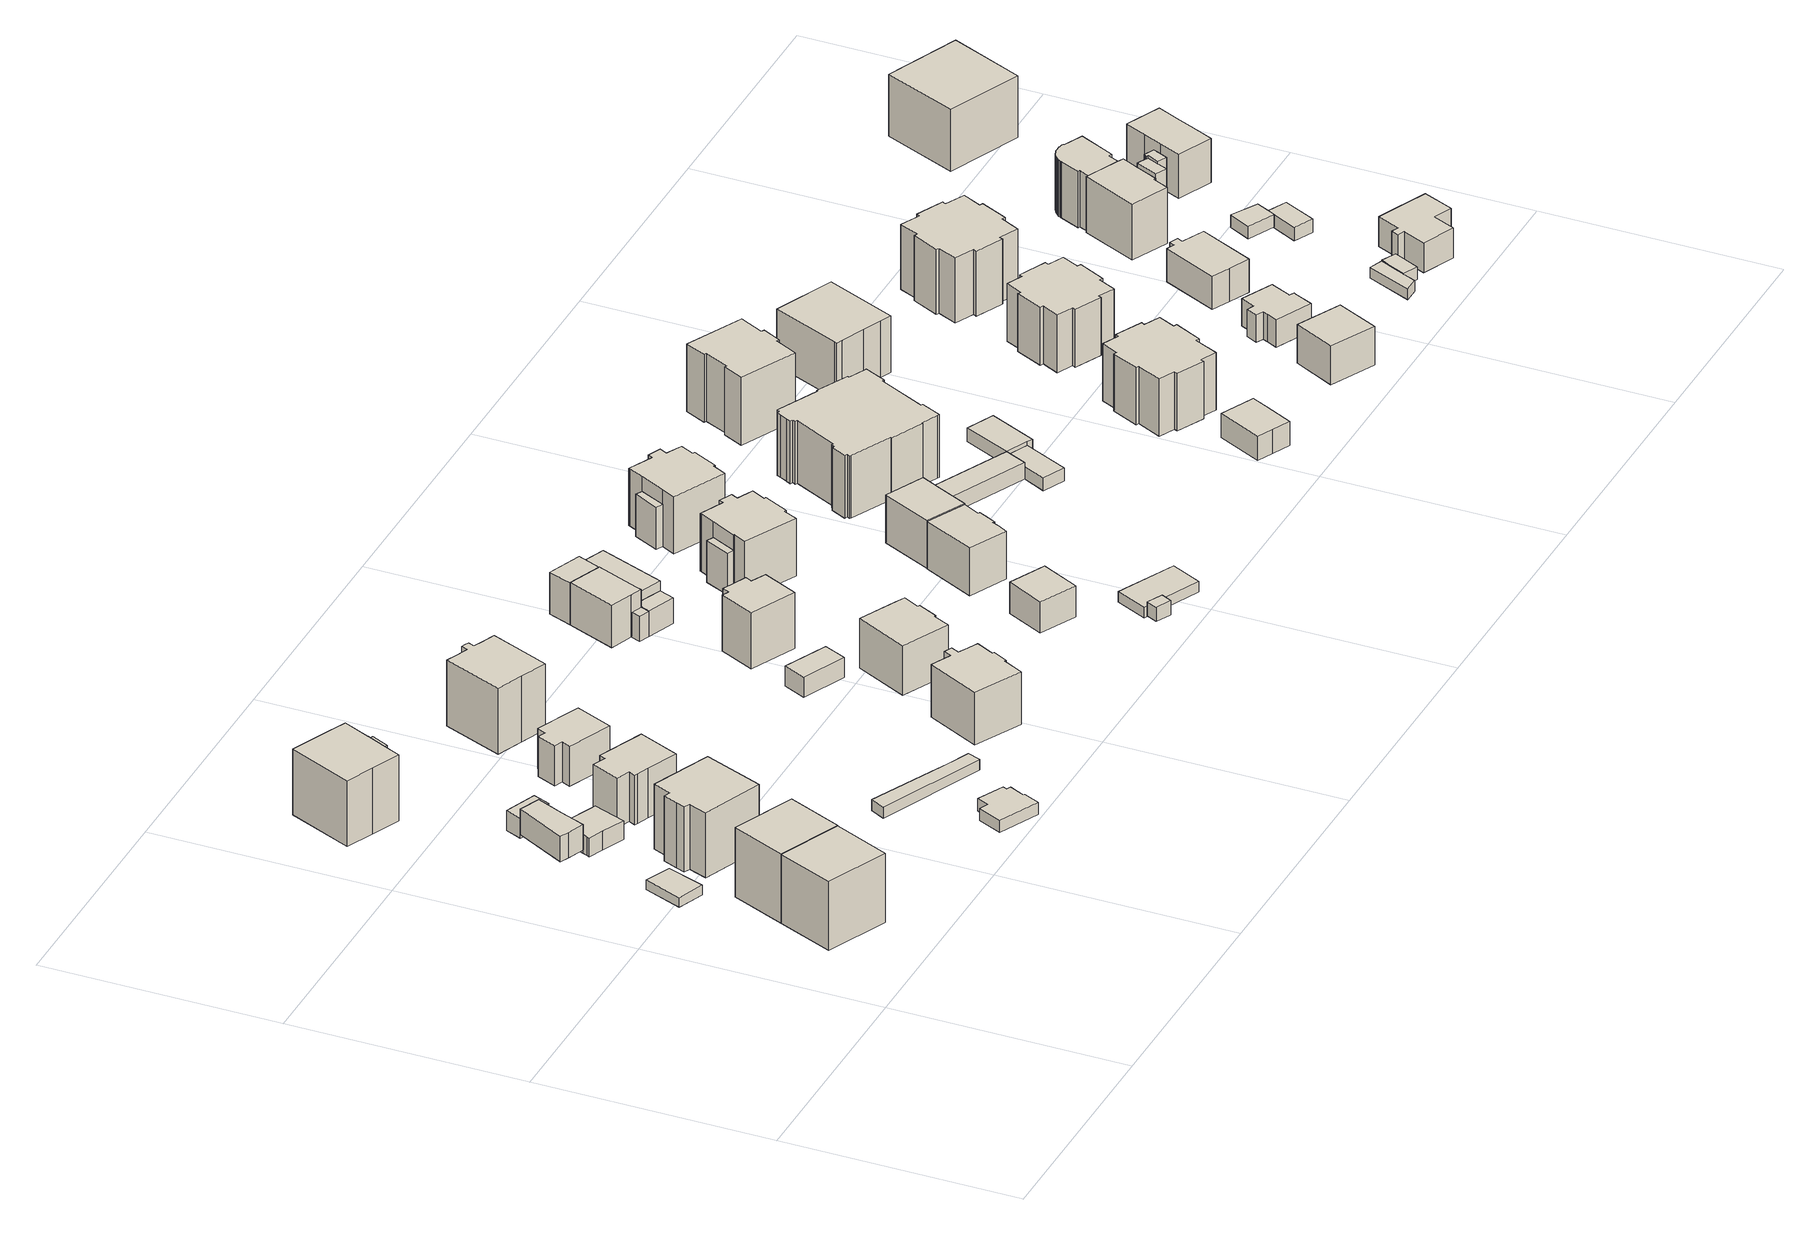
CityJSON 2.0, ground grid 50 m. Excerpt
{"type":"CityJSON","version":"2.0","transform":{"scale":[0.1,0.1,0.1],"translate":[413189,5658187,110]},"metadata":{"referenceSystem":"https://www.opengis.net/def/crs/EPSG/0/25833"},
"CityObjects":{
"building1":{"type":"Building","attributes":{"Dachtyp_tdc":"tdcGableRoof","Gemeindeschluessel":14612000,"Dachneigung":29.33,"QualitaetDacherkennung":58,"Geometrietyp2DReferenz":"3000","measuredHeight":17.27,"function":"31001_9998","roofType":"3100"},"geometry":[{"type":"Solid","lod":"1","boundaries":[[[[0,1,2,3]],[[4,5,6,7]],[[3,5,4,0]],[[2,6,5,3]],[[1,7,6,2]],[[0,4,7,1]]]]}]},
"building2":{"type":"Building","attributes":{"Dachtyp_tdc":"tdcPolyFlatRoof","Gemeindeschluessel":14612000,"Dachneigung":0,"QualitaetDacherkennung":84,"Geometrietyp2DReferenz":"3000","measuredHeight":2.04,"function":"31001_9998","roofType":"1000"},"geometry":[{"type":"Solid","lod":"1","boundaries":[[[[8,9,10,11]],[[12,13,14,15]],[[11,13,12,8]],[[10,14,13,11]],[[9,15,14,10]],[[8,12,15,9]]]]}]},
"building3":{"type":"Building","attributes":{"Dachtyp_tdc":"tdcHipAndGableRoof","Gemeindeschluessel":14612000,"Dachneigung":29.52,"QualitaetDacherkennung":75,"Geometrietyp2DReferenz":"3000","measuredHeight":17.33,"function":"31001_9998","roofType":"5000"},"geometry":[{"type":"Solid","lod":"1","boundaries":[[[[16,17,18,19]],[[5,20,21,6]],[[19,20,5,16]],[[18,21,20,19]],[[17,6,21,18]],[[16,5,6,17]]]]}]},
"building4":{"type":"Building","attributes":{"Gemeindeschluessel":14612000,"Geometrietyp2DReferenz":"3000","function":"31001_9998","roofType":"9999"},"children":["building4-1","building4-2"]},
"building4-1":{"type":"BuildingPart","attributes":{"Dachtyp_tdc":"tdcPolyFlatRoof","Dachneigung":24.16,"QualitaetDacherkennung":53,"Geometrietyp2DReferenz":"3000","measuredHeight":14.18,"roofType":"2100"},"parents":["building4"],"geometry":[{"type":"Solid","lod":"1","boundaries":[[[[22,23,24,25]],[[26,27,28,29]],[[25,27,26,22]],[[24,28,27,25]],[[23,29,28,24]],[[22,26,29,23]]]]}]},
"building4-2":{"type":"BuildingPart","attributes":{"Dachtyp_tdc":"tdcGableRoof","Dachneigung":26.31,"QualitaetDacherkennung":79,"Geometrietyp2DReferenz":"3000","measuredHeight":16.2,"roofType":"3100"},"parents":["building4"],"geometry":[{"type":"Solid","lod":"1","boundaries":[[[[30,31,32,33,34,35,36,37,38]],[[26,29,39,40,41,42,43,44,45]],[[38,29,26,30]],[[37,39,29,38]],[[36,40,39,37]],[[35,41,40,36]],[[34,42,41,35]],[[33,43,42,34]],[[32,44,43,33]],[[31,45,44,32]],[[30,26,45,31]]]]}]},
"building5":{"type":"Building","attributes":{"Dachtyp_tdc":"tdcPolyFlatRoof","Gemeindeschluessel":14612000,"Dachneigung":6.57,"QualitaetDacherkennung":73,"Geometrietyp2DReferenz":"3000","measuredHeight":5.86,"function":"31001_9998","roofType":"2100"},"geometry":[{"type":"Solid","lod":"1","boundaries":[[[[46,47,48,49,50,51,52]],[[53,54,55,56,57,58,59]],[[52,54,53,46]],[[51,55,54,52]],[[50,56,55,51]],[[49,57,56,50]],[[48,58,57,49]],[[47,59,58,48]],[[46,53,59,47]]]]}]},
"building6":{"type":"Building","attributes":{"Dachtyp_tdc":"tdcPolyFlatRoof","Gemeindeschluessel":14612000,"Dachneigung":0,"QualitaetDacherkennung":80,"Geometrietyp2DReferenz":"3000","measuredHeight":4.17,"function":"31001_9998","roofType":"1000"},"geometry":[{"type":"Solid","lod":"1","boundaries":[[[[60,61,62,63,64,65,66,67]],[[68,69,70,71,72,73,74,75]],[[67,69,68,60]],[[66,70,69,67]],[[65,71,70,66]],[[64,72,71,65]],[[63,73,72,64]],[[62,74,73,63]],[[61,75,74,62]],[[60,68,75,61]]]]}]},
"building7":{"type":"Building","attributes":{"Dachtyp_tdc":"tdcFreeFormRoof","Gemeindeschluessel":14612000,"Dachneigung":31.36,"QualitaetDacherkennung":70,"Geometrietyp2DReferenz":"3000","measuredHeight":16.93,"function":"31001_9998","roofType":"5000"},"geometry":[{"type":"Solid","lod":"1","boundaries":[[[[76,77,78,79,80,81,82,83,84]],[[85,86,87,88,89,90,91,92,93]],[[84,86,85,76]],[[83,87,86,84]],[[82,88,87,83]],[[81,89,88,82]],[[80,90,89,81]],[[79,91,90,80]],[[78,92,91,79]],[[77,93,92,78]],[[76,85,93,77]]]]}]},
"building8":{"type":"Building","attributes":{"Dachtyp_tdc":"tdcPolyFlatRoof","Gemeindeschluessel":14612000,"Dachneigung":4.19,"QualitaetDacherkennung":71,"Geometrietyp2DReferenz":"3000","measuredHeight":4.64,"function":"31001_9998","roofType":"2100"},"geometry":[{"type":"Solid","lod":"1","boundaries":[[[[94,95,96,97,98]],[[99,100,101,102,103]],[[98,100,99,94]],[[97,101,100,98]],[[96,102,101,97]],[[95,103,102,96]],[[94,99,103,95]]]]}]},
"building9":{"type":"Building","attributes":{"Dachtyp_tdc":"tdcFreeFormRoof","Gemeindeschluessel":14612000,"Dachneigung":29.66,"QualitaetDacherkennung":58,"Geometrietyp2DReferenz":"3000","measuredHeight":12.27,"function":"31001_9998","roofType":"5000"},"geometry":[{"type":"Solid","lod":"1","boundaries":[[[[104,105,106,107,108,109,110,111,112,113]],[[114,115,116,117,118,119,120,121,122,123]],[[113,115,114,104]],[[112,116,115,113]],[[111,117,116,112]],[[110,118,117,111]],[[109,119,118,110]],[[108,120,119,109]],[[107,121,120,108]],[[106,122,121,107]],[[105,123,122,106]],[[104,114,123,105]]]]}]},
"building10":{"type":"Building","attributes":{"Dachtyp_tdc":"tdcPolyFlatRoof","Gemeindeschluessel":14612000,"Dachneigung":0,"QualitaetDacherkennung":85,"Geometrietyp2DReferenz":"3000","measuredHeight":2.75,"function":"31001_9998","roofType":"1000"},"geometry":[{"type":"Solid","lod":"1","boundaries":[[[[124,125,126,127,128,129,130,131,132,133]],[[134,135,136,137,138,139,140,141,142,143]],[[133,135,134,124]],[[132,136,135,133]],[[131,137,136,132]],[[130,138,137,131]],[[129,139,138,130]],[[128,140,139,129]],[[127,141,140,128]],[[126,142,141,127]],[[125,143,142,126]],[[124,134,143,125]]]]}]},
"building11":{"type":"Building","attributes":{"Dachtyp_tdc":"tdcFreeFormRoof","Gemeindeschluessel":14612000,"Dachneigung":35.77,"QualitaetDacherkennung":45,"Geometrietyp2DReferenz":"3000","measuredHeight":10.32,"function":"31001_9998","roofType":"5000"},"geometry":[{"type":"Solid","lod":"1","boundaries":[[[[144,145,146,147,148,149,150,151]],[[152,153,154,155,156,157,158,159]],[[151,153,152,144]],[[150,154,153,151]],[[149,155,154,150]],[[148,156,155,149]],[[147,157,156,148]],[[146,158,157,147]],[[145,159,158,146]],[[144,152,159,145]]]]}]},
"building12":{"type":"Building","attributes":{"Dachtyp_tdc":"tdcPolyFlatRoof","Gemeindeschluessel":14612000,"Dachneigung":7.67,"QualitaetDacherkennung":59,"Geometrietyp2DReferenz":"3000","measuredHeight":2.63,"function":"31001_9998","roofType":"2100"},"geometry":[{"type":"Solid","lod":"1","boundaries":[[[[160,161,162,163,164,165]],[[166,167,168,169,170,171]],[[165,167,166,160]],[[164,168,167,165]],[[163,169,168,164]],[[162,170,169,163]],[[161,171,170,162]],[[160,166,171,161]]]]}]},
"building13":{"type":"Building","attributes":{"Dachtyp_tdc":"tdcGableRoof","Gemeindeschluessel":14612000,"Dachneigung":31.59,"QualitaetDacherkennung":56,"Geometrietyp2DReferenz":"3000","measuredHeight":16.37,"function":"31001_9998","roofType":"3100"},"geometry":[{"type":"Solid","lod":"1","boundaries":[[[[172,173,174,175,176,177,178,179,180,181,182,183]],[[184,185,186,187,188,189,190,191,192,193,194,195]],[[183,185,184,172]],[[182,186,185,183]],[[181,187,186,182]],[[180,188,187,181]],[[179,189,188,180]],[[178,190,189,179]],[[177,191,190,178]],[[176,192,191,177]],[[175,193,192,176]],[[174,194,193,175]],[[173,195,194,174]],[[172,184,195,173]]]]}]},
"building14":{"type":"Building","attributes":{"Dachtyp_tdc":"tdcHipAndGableRoof","Gemeindeschluessel":14612000,"Dachneigung":21.87,"QualitaetDacherkennung":50,"Geometrietyp2DReferenz":"3000","measuredHeight":13.12,"function":"31001_9998","roofType":"5000"},"geometry":[{"type":"Solid","lod":"1","boundaries":[[[[196,197,198,199,200,201,202,203,204,205,206,207,208,209]],[[210,211,212,213,214,215,216,217,218,219,220,221,222,223]],[[209,211,210,196]],[[208,212,211,209]],[[207,213,212,208]],[[206,214,213,207]],[[205,215,214,206]],[[204,216,215,205]],[[203,217,216,204]],[[202,218,217,203]],[[201,219,218,202]],[[200,220,219,201]],[[199,221,220,200]],[[198,222,221,199]],[[197,223,222,198]],[[196,210,223,197]]]]}]},
"building15":{"type":"Building","attributes":{"Dachtyp_tdc":"tdcFreeFormRoof","Gemeindeschluessel":14612000,"Dachneigung":64.54,"QualitaetDacherkennung":12,"Geometrietyp2DReferenz":"3000","measuredHeight":7.18,"function":"31001_9998","roofType":"5000"},"geometry":[{"type":"Solid","lod":"1","boundaries":[[[[224,225,226,227]],[[228,229,230,231]],[[227,229,228,224]],[[226,230,229,227]],[[225,231,230,226]],[[224,228,231,225]]]]}]},
"building16":{"type":"Building","attributes":{"Dachtyp_tdc":"tdcFreeFormRoof","Gemeindeschluessel":14612000,"Dachneigung":29.35,"QualitaetDacherkennung":58,"Geometrietyp2DReferenz":"3000","measuredHeight":12.33,"function":"31001_9998","roofType":"5000"},"geometry":[{"type":"Solid","lod":"1","boundaries":[[[[232,233,234,235,236,237,238,239,240]],[[241,242,243,244,245,246,247,248,249]],[[240,242,241,232]],[[239,243,242,240]],[[238,244,243,239]],[[237,245,244,238]],[[236,246,245,237]],[[235,247,246,236]],[[234,248,247,235]],[[233,249,248,234]],[[232,241,249,233]]]]}]},
"building17":{"type":"Building","attributes":{"Dachtyp_tdc":"tdcFreeFormRoof","Gemeindeschluessel":14612000,"Dachneigung":29.5,"QualitaetDacherkennung":80,"Geometrietyp2DReferenz":"3000","measuredHeight":13.89,"function":"31001_9998","roofType":"5000"},"geometry":[{"type":"Solid","lod":"1","boundaries":[[[[250,251,252,253,254,255,256,257,258]],[[259,260,261,262,263,264,265,266,267]],[[258,260,259,250]],[[257,261,260,258]],[[256,262,261,257]],[[255,263,262,256]],[[254,264,263,255]],[[253,265,264,254]],[[252,266,265,253]],[[251,267,266,252]],[[250,259,267,251]]]]}]},
"building18":{"type":"Building","attributes":{"Gemeindeschluessel":14612000,"Geometrietyp2DReferenz":"3000","function":"31001_9998","roofType":"9999"},"children":["building18-1","building18-2","building18-3"]},
"building18-1":{"type":"BuildingPart","attributes":{"Dachtyp_tdc":"tdcPolyFlatRoof","Dachneigung":2.76,"QualitaetDacherkennung":48,"Geometrietyp2DReferenz":"3000","measuredHeight":5.67,"roofType":"2100"},"parents":["building18"],"geometry":[{"type":"Solid","lod":"1","boundaries":[[[[268,269,270,271]],[[272,273,274,275]],[[271,273,272,268]],[[270,274,273,271]],[[269,275,274,270]],[[268,272,275,269]]]]}]},
"building18-2":{"type":"BuildingPart","attributes":{"Dachtyp_tdc":"tdcPolyFlatRoof","Dachneigung":0,"QualitaetDacherkennung":65,"Geometrietyp2DReferenz":"3000","measuredHeight":9.29,"roofType":"1000"},"parents":["building18"],"geometry":[{"type":"Solid","lod":"1","boundaries":[[[[276,277,278,279,280,281]],[[282,283,284,275,285,286]],[[281,283,282,276]],[[280,284,283,281]],[[279,275,284,280]],[[278,285,275,279]],[[277,286,285,278]],[[276,282,286,277]]]]}]},
"building18-3":{"type":"BuildingPart","attributes":{"Dachtyp_tdc":"tdcPolyFlatRoof","Dachneigung":0,"QualitaetDacherkennung":42,"Geometrietyp2DReferenz":"3000","measuredHeight":5.49,"roofType":"1000"},"parents":["building18"],"geometry":[{"type":"Solid","lod":"1","boundaries":[[[[287,288,289,290]],[[286,285,274,291]],[[290,285,286,287]],[[289,274,285,290]],[[288,291,274,289]],[[287,286,291,288]]]]}]},
"building19":{"type":"Building","attributes":{"Gemeindeschluessel":14612000,"Geometrietyp2DReferenz":"3000","function":"31001_9998","roofType":"9999"},"children":["building19-1","building19-2"]},
"building19-1":{"type":"BuildingPart","attributes":{"Dachtyp_tdc":"tdcPolyFlatRoof","Dachneigung":0,"QualitaetDacherkennung":49,"Geometrietyp2DReferenz":"3000","measuredHeight":9.2,"roofType":"1000"},"parents":["building19"],"geometry":[{"type":"Solid","lod":"1","boundaries":[[[[292,293,294,295]],[[284,283,296,297]],[[294,283,284,295]],[[293,296,283,294]],[[292,297,296,293]],[[295,284,297,292]]]]}]},
"building19-2":{"type":"BuildingPart","attributes":{"Dachtyp_tdc":"tdcGableRoof","Dachneigung":41.28,"QualitaetDacherkennung":19,"Geometrietyp2DReferenz":"3000","measuredHeight":9.93,"roofType":"3100"},"parents":["building19"],"geometry":[{"type":"Solid","lod":"1","boundaries":[[[[298,299,300,301,302,303,304]],[[305,275,284,297,306,307,272]],[[304,275,305,298]],[[303,284,275,304]],[[302,297,284,303]],[[301,306,297,302]],[[300,307,306,301]],[[299,272,307,300]],[[298,305,272,299]]]]}]},
"building20":{"type":"Building","attributes":{"Dachtyp_tdc":"tdcGableRoof","Gemeindeschluessel":14612000,"Dachneigung":48.43,"QualitaetDacherkennung":82,"Geometrietyp2DReferenz":"3000","measuredHeight":9.48,"function":"31001_9998","roofType":"3100"},"geometry":[{"type":"Solid","lod":"1","boundaries":[[[[308,309,310,311]],[[312,313,314,315]],[[311,313,312,308]],[[310,314,313,311]],[[309,315,314,310]],[[308,312,315,309]]]]}]},
"building21":{"type":"Building","attributes":{"Dachtyp_tdc":"tdcPolyFlatRoof","Gemeindeschluessel":14612000,"Dachneigung":4.8,"QualitaetDacherkennung":81,"Geometrietyp2DReferenz":"3000","measuredHeight":3.19,"function":"31001_9998","roofType":"2100"},"geometry":[{"type":"Solid","lod":"1","boundaries":[[[[316,317,318,319]],[[320,321,322,323]],[[319,321,320,316]],[[318,322,321,319]],[[317,323,322,318]],[[316,320,323,317]]]]}]},
"building22":{"type":"Building","attributes":{"Gemeindeschluessel":14612000,"Geometrietyp2DReferenz":"3000","function":"31001_9998","roofType":"9999"},"children":["building22-1","building22-2"]},
"building22-1":{"type":"BuildingPart","attributes":{"Dachtyp_tdc":"tdcFreeFormRoof","Dachneigung":54.93,"QualitaetDacherkennung":19,"Geometrietyp2DReferenz":"3000","measuredHeight":9.75,"roofType":"5000"},"parents":["building22"],"geometry":[{"type":"Solid","lod":"1","boundaries":[[[[324,325,326,327]],[[328,329,330,331]],[[327,329,328,324]],[[326,330,329,327]],[[325,331,330,326]],[[324,328,331,325]]]]}]},
"building22-2":{"type":"BuildingPart","attributes":{"Dachtyp_tdc":"tdcTentRoof","Dachneigung":33.92,"QualitaetDacherkennung":74,"Geometrietyp2DReferenz":"3000","measuredHeight":15.29,"roofType":"3500"},"parents":["building22"],"geometry":[{"type":"Solid","lod":"1","boundaries":[[[[332,333,334,335,336,337,338,339,340,341,342,343,344,345,346,347]],[[348,349,350,351,352,328,331,353,354,355,356,357,358,359,360,361]],[[347,349,348,332]],[[346,350,349,347]],[[345,351,350,346]],[[344,352,351,345]],[[343,328,352,344]],[[342,331,328,343]],[[341,353,331,342]],[[340,354,353,341]],[[339,355,354,340]],[[338,356,355,339]],[[337,357,356,338]],[[336,358,357,337]],[[335,359,358,336]],[[334,360,359,335]],[[333,361,360,334]],[[332,348,361,333]]]]}]},
"building23":{"type":"Building","attributes":{"Dachtyp_tdc":"tdcPolyFlatRoof","Gemeindeschluessel":14612000,"Dachneigung":3.75,"QualitaetDacherkennung":89,"Geometrietyp2DReferenz":"3000","measuredHeight":2.54,"function":"31001_9998","roofType":"2100"},"geometry":[{"type":"Solid","lod":"1","boundaries":[[[[362,363,364,365]],[[366,367,368,369]],[[365,367,366,362]],[[364,368,367,365]],[[363,369,368,364]],[[362,366,369,363]]]]}]},
"building24":{"type":"Building","attributes":{"Dachtyp_tdc":"tdcFreeFormRoof","Gemeindeschluessel":14612000,"Dachneigung":31.38,"QualitaetDacherkennung":63,"Geometrietyp2DReferenz":"3000","measuredHeight":12.11,"function":"31001_9998","roofType":"5000"},"geometry":[{"type":"Solid","lod":"1","boundaries":[[[[370,371,372,373,374,375,376,377,378,379,380]],[[381,382,383,384,385,386,387,388,389,390,391]],[[380,382,381,370]],[[379,383,382,380]],[[378,384,383,379]],[[377,385,384,378]],[[376,386,385,377]],[[375,387,386,376]],[[374,388,387,375]],[[373,389,388,374]],[[372,390,389,373]],[[371,391,390,372]],[[370,381,391,371]]]]}]},
"building25":{"type":"Building","attributes":{"Gemeindeschluessel":14612000,"Geometrietyp2DReferenz":"3000","function":"31001_9998","roofType":"9999"},"children":["building25-1","building25-2"]},
"building25-1":{"type":"BuildingPart","attributes":{"Dachtyp_tdc":"tdcFreeFormRoof","Dachneigung":61.61,"QualitaetDacherkennung":19,"Geometrietyp2DReferenz":"3000","measuredHeight":9.97,"roofType":"5000"},"parents":["building25"],"geometry":[{"type":"Solid","lod":"1","boundaries":[[[[392,393,394,395]],[[396,397,398,399]],[[395,397,396,392]],[[394,398,397,395]],[[393,399,398,394]],[[392,396,399,393]]]]}]},
"building25-2":{"type":"BuildingPart","attributes":{"Dachtyp_tdc":"tdcTentRoof","Dachneigung":34.15,"QualitaetDacherkennung":69,"Geometrietyp2DReferenz":"3000","measuredHeight":15.26,"roofType":"3500"},"parents":["building25"],"geometry":[{"type":"Solid","lod":"1","boundaries":[[[[400,401,402,403,404,405,406,407,408,409,410,411,412,413,414]],[[415,416,417,418,399,398,419,420,421,422,423,424,425,426,427]],[[414,416,415,400]],[[413,417,416,414]],[[412,418,417,413]],[[411,399,418,412]],[[410,398,399,411]],[[409,419,398,410]],[[408,420,419,409]],[[407,421,420,408]],[[406,422,421,407]],[[405,423,422,406]],[[404,424,423,405]],[[403,425,424,404]],[[402,426,425,403]],[[401,427,426,402]],[[400,415,427,401]]]]}]},
"building26":{"type":"Building","attributes":{"Gemeindeschluessel":14612000,"Geometrietyp2DReferenz":"3000","function":"31001_9998","roofType":"9999"},"children":["building26-1","building26-2"]},
"building26-1":{"type":"BuildingPart","attributes":{"Dachtyp_tdc":"tdcGableRoof","Dachneigung":32.64,"QualitaetDacherkennung":85,"Geometrietyp2DReferenz":"3000","measuredHeight":12.07,"roofType":"3100"},"parents":["building26"],"geometry":[{"type":"Solid","lod":"1","boundaries":[[[[428,429,430,431,432,433]],[[434,435,436,437,438,439]],[[433,435,434,428]],[[432,436,435,433]],[[431,437,436,432]],[[430,438,437,431]],[[429,439,438,430]],[[428,434,439,429]]]]}]},
"building26-2":{"type":"BuildingPart","attributes":{"Dachtyp_tdc":"tdcPolyFlatRoof","Dachneigung":5.61,"QualitaetDacherkennung":67,"Geometrietyp2DReferenz":"3000","measuredHeight":4.23,"roofType":"2100"},"parents":["building26"],"geometry":[{"type":"Solid","lod":"1","boundaries":[[[[440,441,442,443,444,445,446,447]],[[437,448,449,450,451,452,453,438]],[[447,448,437,440]],[[446,449,448,447]],[[445,450,449,446]],[[444,451,450,445]],[[443,452,451,444]],[[442,453,452,443]],[[441,438,453,442]],[[440,437,438,441]]]]}]},
"building27":{"type":"Building","attributes":{"Dachtyp_tdc":"tdcPolyFlatRoof","Gemeindeschluessel":14612000,"Dachneigung":4.36,"QualitaetDacherkennung":80,"Geometrietyp2DReferenz":"3000","measuredHeight":3.71,"function":"31001_9998","roofType":"2100"},"geometry":[{"type":"Solid","lod":"1","boundaries":[[[[454,455,456,457]],[[458,459,460,461]],[[457,459,458,454]],[[456,460,459,457]],[[455,461,460,456]],[[454,458,461,455]]]]}]},
"building28":{"type":"Building","attributes":{"Dachtyp_tdc":"tdcCutTentRoof","Gemeindeschluessel":14612000,"Dachneigung":1.1,"QualitaetDacherkennung":29,"Geometrietyp2DReferenz":"3000","measuredHeight":15.02,"function":"31001_9998","roofType":"9999"},"geometry":[{"type":"Solid","lod":"1","boundaries":[[[[462,463,464,465,466,467,468,469,470,471,472,473,474,475,476,477,478,479,480,481,482,483,484,485,486,487,488,489,490,491,492,493,494,495]],[[496,497,498,499,500,501,502,503,504,505,506,507,508,509,510,511,512,513,514,515,516,517,518,519,520,521,522,523,524,525,526,527,528,529]],[[495,497,496,462]],[[494,498,497,495]],[[493,499,498,494]],[[492,500,499,493]],[[491,501,500,492]],[[490,502,501,491]],[[489,503,502,490]],[[488,504,503,489]],[[487,505,504,488]],[[486,506,505,487]],[[485,507,506,486]],[[484,508,507,485]],[[483,509,508,484]],[[482,510,509,483]],[[481,511,510,482]],[[480,512,511,481]],[[479,513,512,480]],[[478,514,513,479]],[[477,515,514,478]],[[476,516,515,477]],[[475,517,516,476]],[[474,518,517,475]],[[473,519,518,474]],[[472,520,519,473]],[[471,521,520,472]],[[470,522,521,471]],[[469,523,522,470]],[[468,524,523,469]],[[467,525,524,468]],[[466,526,525,467]],[[465,527,526,466]],[[464,528,527,465]],[[463,529,528,464]],[[462,496,529,463]]]]}]},
"building29":{"type":"Building","attributes":{"Dachtyp_tdc":"tdcPolyFlatRoof","Gemeindeschluessel":14612000,"Dachneigung":6.43,"QualitaetDacherkennung":82,"Geometrietyp2DReferenz":"3000","measuredHeight":3.16,"function":"31001_9998","roofType":"2100"},"geometry":[{"type":"Solid","lod":"1","boundaries":[[[[530,531,532,533,534]],[[535,461,460,536,537]],[[534,461,535,530]],[[533,460,461,534]],[[532,536,460,533]],[[531,537,536,532]],[[530,535,537,531]]]]}]},
"building30":{"type":"Building","attributes":{"Dachtyp_tdc":"tdcGableRoof","Gemeindeschluessel":14612000,"Dachneigung":49.46,"QualitaetDacherkennung":62,"Geometrietyp2DReferenz":"3000","measuredHeight":7.52,"function":"31001_9998","roofType":"3100"},"geometry":[{"type":"Solid","lod":"1","boundaries":[[[[538,539,540,541,542,543,544]],[[545,546,547,548,549,550,551]],[[544,546,545,538]],[[543,547,546,544]],[[542,548,547,543]],[[541,549,548,542]],[[540,550,549,541]],[[539,551,550,540]],[[538,545,551,539]]]]}]},
"building31":{"type":"Building","attributes":{"Dachtyp_tdc":"tdcPolyFlatRoof","Gemeindeschluessel":14612000,"Dachneigung":0,"QualitaetDacherkennung":0,"Geometrietyp2DReferenz":"3000","BezugspunktDach":"2000","measuredHeight":3,"function":"31001_9998"},"geometry":[{"type":"Solid","lod":"1","boundaries":[[[[456,552,553,554,555]],[[556,557,558,559,560]],[[555,557,556,456]],[[554,558,557,555]],[[553,559,558,554]],[[552,560,559,553]],[[456,556,560,552]]]]}]},
"building32":{"type":"Building","attributes":{"Dachtyp_tdc":"tdcFreeFormRoof","Gemeindeschluessel":14612000,"Dachneigung":27.45,"QualitaetDacherkennung":72,"Geometrietyp2DReferenz":"3000","measuredHeight":16.75,"function":"31001_9998","roofType":"5000"},"geometry":[{"type":"Solid","lod":"1","boundaries":[[[[561,562,563,564,565,566,567,568,569,570,571,572]],[[573,574,575,576,577,578,579,580,581,582,583,584]],[[572,574,573,561]],[[571,575,574,572]],[[570,576,575,571]],[[569,577,576,570]],[[568,578,577,569]],[[567,579,578,568]],[[566,580,579,567]],[[565,581,580,566]],[[564,582,581,565]],[[563,583,582,564]],[[562,584,583,563]],[[561,573,584,562]]]]}]},
"building33":{"type":"Building","attributes":{"Dachtyp_tdc":"tdcHipRoof","Gemeindeschluessel":14612000,"Dachneigung":16.75,"QualitaetDacherkennung":73,"Geometrietyp2DReferenz":"3000","measuredHeight":13.8,"function":"31001_9998","roofType":"3200"},"geometry":[{"type":"Solid","lod":"1","boundaries":[[[[585,586,587,588,589,590,591,592,593,594,595,596,597,598,599,600,601,602,603,604]],[[605,606,607,608,609,610,611,612,613,614,615,616,617,618,619,620,621,622,623,624]],[[604,606,605,585]],[[603,607,606,604]],[[602,608,607,603]],[[601,609,608,602]],[[600,610,609,601]],[[599,611,610,600]],[[598,612,611,599]],[[597,613,612,598]],[[596,614,613,597]],[[595,615,614,596]],[[594,616,615,595]],[[593,617,616,594]],[[592,618,617,593]],[[591,619,618,592]],[[590,620,619,591]],[[589,621,620,590]],[[588,622,621,589]],[[587,623,622,588]],[[586,624,623,587]],[[585,605,624,586]]]]}]},
"building34":{"type":"Building","attributes":{"Dachtyp_tdc":"tdcTentRoof","Gemeindeschluessel":14612000,"Dachneigung":20.65,"QualitaetDacherkennung":61,"Geometrietyp2DReferenz":"3000","measuredHeight":13.79,"function":"31001_9998","roofType":"3500"},"geometry":[{"type":"Solid","lod":"1","boundaries":[[[[625,626,627,628,629,630,631,632]],[[633,634,635,636,637,638,639,640]],[[632,634,633,625]],[[631,635,634,632]],[[630,636,635,631]],[[629,637,636,630]],[[628,638,637,629]],[[627,639,638,628]],[[626,640,639,627]],[[625,633,640,626]]]]}]},
"building35":{"type":"Building","attributes":{"Dachtyp_tdc":"tdcTentRoof","Gemeindeschluessel":14612000,"Dachneigung":23.06,"QualitaetDacherkennung":85,"Geometrietyp2DReferenz":"3000","measuredHeight":9.59,"function":"31001_9998","roofType":"3500"},"geometry":[{"type":"Solid","lod":"1","boundaries":[[[[641,642,643,644]],[[645,646,647,648]],[[644,646,645,641]],[[643,647,646,644]],[[642,648,647,643]],[[641,645,648,642]]]]}]},
"building36":{"type":"Building","attributes":{"Dachtyp_tdc":"tdcFreeFormRoof","Gemeindeschluessel":14612000,"Dachneigung":15.24,"QualitaetDacherkennung":77,"Geometrietyp2DReferenz":"3000","measuredHeight":13.7,"function":"31001_9998","roofType":"5000"},"geometry":[{"type":"Solid","lod":"1","boundaries":[[[[649,650,651,652,653,654,655,656,657,658,659,660,661,662,663,664,665,666,667,668]],[[669,670,671,672,673,674,675,676,677,678,679,680,681,682,683,684,685,686,687,688]],[[668,670,669,649]],[[667,671,670,668]],[[666,672,671,667]],[[665,673,672,666]],[[664,674,673,665]],[[663,675,674,664]],[[662,676,675,663]],[[661,677,676,662]],[[660,678,677,661]],[[659,679,678,660]],[[658,680,679,659]],[[657,681,680,658]],[[656,682,681,657]],[[655,683,682,656]],[[654,684,683,655]],[[653,685,684,654]],[[652,686,685,653]],[[651,687,686,652]],[[650,688,687,651]],[[649,669,688,650]]]]}]},
"building37":{"type":"Building","attributes":{"Gemeindeschluessel":14612000,"Dachtyp_tdc":"tdcFreeFormRoof","Dachneigung":49.76,"QualitaetDacherkennung":81,"Geometrietyp2DReferenz":"3000","measuredHeight":9.56,"function":"31001_9998","roofType":"5000"},"geometry":[{"type":"Solid","lod":"1","boundaries":[[[[689,690,691,692,693,694,695,696,697,698,699,700]],[[701,702,703,704,705,706,707,708,709,710,711,712]],[[700,702,701,689]],[[699,703,702,700]],[[698,704,703,699]],[[697,705,704,698]],[[696,706,705,697]],[[695,707,706,696]],[[694,708,707,695]],[[693,709,708,694]],[[692,710,709,693]],[[691,711,710,692]],[[690,712,711,691]],[[689,701,712,690]]]]}]},
"building38":{"type":"Building","attributes":{"Dachtyp_tdc":"tdcFreeFormRoof","Gemeindeschluessel":14612000,"Dachneigung":15.55,"QualitaetDacherkennung":65,"Geometrietyp2DReferenz":"3000","measuredHeight":15.46,"function":"31001_9998","roofType":"5000"},"geometry":[{"type":"Solid","lod":"1","boundaries":[[[[713,714,715,716,717,718,719,720,721,722,723,724,725,726,727,728,729,730,731,732]],[[733,734,735,736,737,738,739,740,741,742,743,744,745,746,747,748,749,750,751,752]],[[732,734,733,713]],[[731,735,734,732]],[[730,736,735,731]],[[729,737,736,730]],[[728,738,737,729]],[[727,739,738,728]],[[726,740,739,727]],[[725,741,740,726]],[[724,742,741,725]],[[723,743,742,724]],[[722,744,743,723]],[[721,745,744,722]],[[720,746,745,721]],[[719,747,746,720]],[[718,748,747,719]],[[717,749,748,718]],[[716,750,749,717]],[[715,751,750,716]],[[714,752,751,715]],[[713,733,752,714]]]]}]},
"building39":{"type":"Building","attributes":{"Dachtyp_tdc":"tdcGableRoof","Gemeindeschluessel":14612000,"Dachneigung":48.57,"QualitaetDacherkennung":78,"Geometrietyp2DReferenz":"3000","measuredHeight":9.73,"function":"31001_9998","roofType":"3100"},"geometry":[{"type":"Solid","lod":"1","boundaries":[[[[753,754,755,756,757,758,759,760,761,762]],[[763,764,765,766,767,768,769,770,771,772]],[[762,764,763,753]],[[761,765,764,762]],[[760,766,765,761]],[[759,767,766,760]],[[758,768,767,759]],[[757,769,768,758]],[[756,770,769,757]],[[755,771,770,756]],[[754,772,771,755]],[[753,763,772,754]]]]}]},
"building40":{"type":"Building","attributes":{"Dachtyp_tdc":"tdcPolyFlatRoof","Gemeindeschluessel":14612000,"Dachneigung":9.7,"QualitaetDacherkennung":85,"Geometrietyp2DReferenz":"3000","measuredHeight":2.61,"function":"31001_9998","roofType":"2100"},"geometry":[{"type":"Solid","lod":"1","boundaries":[[[[773,774,775,776,777,778]],[[779,780,781,782,783,784]],[[778,780,779,773]],[[777,781,780,778]],[[776,782,781,777]],[[775,783,782,776]],[[774,784,783,775]],[[773,779,784,774]]]]}]},
"building41":{"type":"Building","attributes":{"Dachtyp_tdc":"tdcPolyFlatRoof","Gemeindeschluessel":14612000,"Dachneigung":0,"QualitaetDacherkennung":83,"Geometrietyp2DReferenz":"3000","measuredHeight":2.7,"function":"31001_9998","roofType":"1000"},"geometry":[{"type":"Solid","lod":"1","boundaries":[[[[785,786,787,788,789]],[[790,791,792,793,794]],[[789,791,790,785]],[[788,792,791,789]],[[787,793,792,788]],[[786,794,793,787]],[[785,790,794,786]]]]}]},
"building42":{"type":"Building","attributes":{"Gemeindeschluessel":14612000,"Geometrietyp2DReferenz":"3000","function":"31001_9998","roofType":"9999"},"children":["building42-1","building42-2","building42-3"]},
"building42-1":{"type":"BuildingPart","attributes":{"Dachtyp_tdc":"tdcFreeFormRoof","Dachneigung":13.37,"QualitaetDacherkennung":6,"Geometrietyp2DReferenz":"3000","measuredHeight":13.96,"roofType":"5000"},"parents":["building42"],"geometry":[{"type":"Solid","lod":"1","boundaries":[[[[795,796,797,798,799,800,801,802]],[[803,804,805,806,807,808,809,810]],[[802,804,803,795]],[[801,805,804,802]],[[800,806,805,801]],[[799,807,806,800]],[[798,808,807,799]],[[797,809,808,798]],[[796,810,809,797]],[[795,803,810,796]]]]}]},
"building42-2":{"type":"BuildingPart","attributes":{"Dachtyp_tdc":"tdcHipAndGableRoof","Dachneigung":35.28,"QualitaetDacherkennung":50,"Geometrietyp2DReferenz":"3000","measuredHeight":13.88,"roofType":"5000"},"parents":["building42"],"geometry":[{"type":"Solid","lod":"1","boundaries":[[[[811,812,813,814,815,816,817,818,819,820]],[[821,822,823,824,825,826,827,828,829,830]],[[820,822,821,811]],[[819,823,822,820]],[[818,824,823,819]],[[817,825,824,818]],[[816,826,825,817]],[[815,827,826,816]],[[814,828,827,815]],[[813,829,828,814]],[[812,830,829,813]],[[811,821,830,812]]]]}]},
"building42-3":{"type":"BuildingPart","attributes":{"Dachtyp_tdc":"tdcGableRoof","Dachneigung":28.35,"QualitaetDacherkennung":76,"Geometrietyp2DReferenz":"3000","measuredHeight":14.01,"roofType":"3100"},"parents":["building42"],"geometry":[{"type":"Solid","lod":"1","boundaries":[[[[831,832,833,834,835,836]],[[809,808,807,837,825,824]],[[836,808,809,831]],[[835,807,808,836]],[[834,837,807,835]],[[833,825,837,834]],[[832,824,825,833]],[[831,809,824,832]]]]}]},
"building43":{"type":"Building","attributes":{"Dachtyp_tdc":"tdcFreeFormRoof","Gemeindeschluessel":14612000,"Dachneigung":45.1,"QualitaetDacherkennung":34,"Geometrietyp2DReferenz":"3000","measuredHeight":8.44,"function":"31001_9998","roofType":"5000"},"geometry":[{"type":"Solid","lod":"1","boundaries":[[[[838,839,840,841,842,843,844,845,846,847]],[[848,849,850,851,852,853,854,855,856,857]],[[847,849,848,838]],[[846,850,849,847]],[[845,851,850,846]],[[844,852,851,845]],[[843,853,852,844]],[[842,854,853,843]],[[841,855,854,842]],[[840,856,855,841]],[[839,857,856,840]],[[838,848,857,839]]]]}]},
"building44":{"type":"Building","attributes":{"Dachtyp_tdc":"tdcPolyFlatRoof","Gemeindeschluessel":14612000,"Dachneigung":3.22,"QualitaetDacherkennung":80,"Geometrietyp2DReferenz":"3000","measuredHeight":2.92,"function":"31001_9998","roofType":"2100"},"geometry":[{"type":"Solid","lod":"1","boundaries":[[[[858,859,860,861,862]],[[863,864,865,866,867]],[[862,864,863,858]],[[861,865,864,862]],[[860,866,865,861]],[[859,867,866,860]],[[858,863,867,859]]]]}]},
"building45":{"type":"Building","attributes":{"Dachtyp_tdc":"tdcPolyFlatRoof","Gemeindeschluessel":14612000,"Dachneigung":0,"QualitaetDacherkennung":80,"Geometrietyp2DReferenz":"3000","measuredHeight":3,"function":"31001_9998","roofType":"1000"},"geometry":[{"type":"Solid","lod":"1","boundaries":[[[[868,869,870,860,859]],[[871,872,873,874,875]],[[859,872,871,868]],[[860,873,872,859]],[[870,874,873,860]],[[869,875,874,870]],[[868,871,875,869]]]]}]},
"building46":{"type":"Building","attributes":{"Dachtyp_tdc":"tdcFreeFormRoof","Gemeindeschluessel":14612000,"Dachneigung":23.2,"QualitaetDacherkennung":58,"Geometrietyp2DReferenz":"3000","measuredHeight":13.52,"function":"31001_9998","roofType":"5000"},"geometry":[{"type":"Solid","lod":"1","boundaries":[[[[876,877,878,879,880,881,882,883,884,885,886,887,888,889,890,891,892,893,894,895,896,897,898,899,900,901,902,903,904,905,906,907]],[[908,909,910,911,912,913,914,915,916,917,918,919,920,921,922,923,924,925,926,927,928,929,930,931,932,933,934,935,936,937,938,939]],[[907,909,908,876]],[[906,910,909,907]],[[905,911,910,906]],[[904,912,911,905]],[[903,913,912,904]],[[902,914,913,903]],[[901,915,914,902]],[[900,916,915,901]],[[899,917,916,900]],[[898,918,917,899]],[[897,919,918,898]],[[896,920,919,897]],[[895,921,920,896]],[[894,922,921,895]],[[893,923,922,894]],[[892,924,923,893]],[[891,925,924,892]],[[890,926,925,891]],[[889,927,926,890]],[[888,928,927,889]],[[887,929,928,888]],[[886,930,929,887]],[[885,931,930,886]],[[884,932,931,885]],[[883,933,932,884]],[[882,934,933,883]],[[881,935,934,882]],[[880,936,935,881]],[[879,937,936,880]],[[878,938,937,879]],[[877,939,938,878]],[[876,908,939,877]]]]}]},
"building47":{"type":"Building","attributes":{"Gemeindeschluessel":14612000,"Geometrietyp2DReferenz":"3000","function":"31001_9998","roofType":"9999"},"children":["building47-1","building47-2","building47-3"]},
"building47-1":{"type":"BuildingPart","attributes":{"Dachtyp_tdc":"tdcPolyFlatRoof","Dachneigung":2.69,"QualitaetDacherkennung":71,"Geometrietyp2DReferenz":"3000","measuredHeight":3.57,"roofType":"2100"},"parents":["building47"],"geometry":[{"type":"Solid","lod":"1","boundaries":[[[[940,941,942,943]],[[944,945,946,947]],[[943,945,944,940]],[[942,946,945,943]],[[941,947,946,942]],[[940,944,947,941]]]]}]},
"building47-2":{"type":"BuildingPart","attributes":{"Dachtyp_tdc":"tdcPolyFlatRoof","Dachneigung":0,"QualitaetDacherkennung":56,"Geometrietyp2DReferenz":"3000","measuredHeight":9.65,"roofType":"1000"},"parents":["building47"],"geometry":[{"type":"Solid","lod":"1","boundaries":[[[[948,949,950,951,952,953,954,955]],[[945,956,957,958,959,960,961,946]],[[954,956,945,955]],[[953,957,956,954]],[[952,958,957,953]],[[951,959,958,952]],[[950,960,959,951]],[[949,961,960,950]],[[948,946,961,949]],[[955,945,946,948]]]]}]},
"building47-3":{"type":"BuildingPart","attributes":{"Dachtyp_tdc":"tdcPolyFlatRoof","Dachneigung":0,"QualitaetDacherkennung":41,"Geometrietyp2DReferenz":"3000","measuredHeight":3.53,"roofType":"1000"},"parents":["building47"],"geometry":[{"type":"Solid","lod":"1","boundaries":[[[[962,963,964,965]],[[958,966,967,959]],[[965,966,958,962]],[[964,967,966,965]],[[963,959,967,964]],[[962,958,959,963]]]]}]},
"building48":{"type":"Building","attributes":{"Dachtyp_tdc":"tdcTentRoof","Gemeindeschluessel":14612000,"Dachneigung":15.45,"QualitaetDacherkennung":68,"Geometrietyp2DReferenz":"3000","measuredHeight":14.8,"function":"31001_9998","roofType":"3500"},"geometry":[{"type":"Solid","lod":"1","boundaries":[[[[968,969,970,971]],[[972,973,974,975]],[[971,973,972,968]],[[970,974,973,971]],[[969,975,974,970]],[[968,972,975,969]]]]}]}
},
"vertices":[
[115,165,176],[246,108,176],[297,227,176],[165,283,176],[115,165,24],[165,283,24],[297,227,24],[246,108,24],
[131,475,51],[188,453,51],[216,533,51],[162,556,51],[131,475,30],[162,556,30],[216,533,30],[188,453,30],
[165,283,177],[297,227,177],[346,342,177],[214,398,177],[214,398,24],[346,342,24],
[157,1118,219],[140,1081,219],[153,1076,219],[170,1113,219],[157,1118,81],[170,1113,81],[153,1076,81],[140,1081,81],
[157,1118,226],[157,1119,226],[182,1174,226],[121,1201,226],[61,1227,226],[1,1091,226],[61,1065,226],[121,1039,226],[140,1081,226],[121,1039,81],[61,1065,81],[1,1091,81],[61,1227,81],[121,1201,81],[182,1174,81],[157,1119,81],
[225,730,103],[236,759,103],[261,817,103],[217,835,103],[161,729,103],[180,721,103],[215,707,103],[225,730,47],[215,707,47],[180,721,47],[161,729,47],[217,835,47],[261,817,47],[236,759,47],
[208,691,81],[241,678,81],[289,657,81],[315,726,81],[236,759,81],[225,730,81],[215,707,81],[211,697,81],[208,691,40],[211,697,40],[215,707,40],[225,730,40],[236,759,40],[315,726,40],[289,657,40],[241,678,40],
[266,513,168],[251,474,168],[380,423,168],[430,549,168],[303,601,168],[287,563,168],[273,568,168],[260,537,168],[253,519,168],[266,513,25],[253,519,25],[260,537,25],[273,568,25],[287,563,25],[303,601,25],[430,549,25],[380,423,25],[251,474,25],
[217,835,83],[261,817,83],[285,807,83],[299,843,83],[231,869,83],[217,835,39],[231,869,39],[299,843,39],[285,807,39],[261,817,39],
[396,655,134],[463,627,134],[500,714,134],[402,755,134],[396,742,134],[368,754,134],[342,694,134],[371,682,134],[365,668,134],[372,665,134],[396,655,25],[372,665,25],[365,668,25],[371,682,25],[342,694,25],[368,754,25],[396,742,25],[402,755,25],[500,714,25],[463,627,25],
[752,77,34],[743,81,34],[747,90,34],[691,117,34],[680,92,34],[662,100,34],[639,49,34],[725,9,34],[740,43,34],[737,45,34],[752,77,7],[737,45,7],[740,43,7],[725,9,7],[639,49,7],[662,100,7],[680,92,7],[691,117,7],[747,90,7],[743,81,7],
[429,858,112],[447,851,112],[439,833,112],[534,793,112],[567,872,112],[472,912,112],[464,893,112],[447,900,112],[429,858,24],[447,900,24],[464,893,24],[472,912,24],[567,872,24],[534,793,24],[439,833,24],[447,851,24],
[597,267,31],[821,170,31],[831,197,31],[783,218,31],[746,235,31],[613,297,31],[597,267,7],[613,297,7],[746,235,7],[783,218,7],[831,197,7],[821,170,7],
[562,1115,169],[538,1125,169],[487,999,169],[544,976,169],[600,953,169],[651,1079,169],[623,1090,169],[603,1099,169],[608,1112,169],[601,1116,169],[592,1119,169],[586,1105,169],[562,1115,24],[586,1105,24],[592,1119,24],[601,1116,24],[608,1112,24],[603,1099,24],[623,1090,24],[651,1079,24],[600,953,24],[544,976,24],[487,999,24],[538,1125,24],
[1015,312,126],[998,320,126],[990,303,126],[948,324,126],[892,211,126],[992,161,126],[1013,204,126],[1017,202,126],[1025,218,126],[1033,234,126],[1029,236,126],[1048,274,126],[1026,285,126],[1007,295,126],[1015,312,10],[1007,295,10],[1026,285,10],[1048,274,10],[1029,236,10],[1033,234,10],[1025,218,10],[1017,202,10],[1013,204,10],[992,161,10],[892,211,10],[948,324,10],[990,303,10],[998,320,10],
[912,567,56],[1005,525,56],[1026,572,56],[934,614,56],[912,567,12],[934,614,12],[1026,572,12],[1005,525,12],
[1127,430,122],[1144,464,122],[1124,474,122],[1045,512,122],[991,401,122],[1091,352,122],[1108,388,122],[1111,387,122],[1131,428,122],[1127,430,13],[1131,428,13],[1111,387,13],[1108,388,13],[1091,352,13],[991,401,13],[1045,512,13],[1124,474,13],[1144,464,13],
[964,696,134],[1061,650,134],[1096,725,134],[1065,740,134],[1072,754,134],[1042,768,134],[1020,778,134],[1013,763,134],[999,770,134],[964,696,11],[999,770,11],[1013,763,11],[1020,778,11],[1042,768,11],[1072,754,11],[1065,740,11],[1096,725,11],[1061,650,11],
[1044,915,80],[985,939,80],[972,906,80],[1031,883,80],[1044,915,24],[1031,883,24],[972,906,24],[985,939,24],
[908,954,117],[956,935,117],[980,926,117],[985,939,117],[1020,1028,117],[949,1056,117],[908,954,24],[949,1056,24],[1020,1028,24],[980,926,24],[956,935,24],
[956,935,79],[948,915,79],[972,906,79],[980,926,79],[948,915,24],
[1040,1078,116],[968,1106,116],[949,1056,116],[1020,1028,116],[968,1106,24],[1040,1078,24],
[997,934,101],[1044,915,101],[1098,1055,101],[1052,1073,101],[1040,1078,101],[1020,1028,101],[985,939,101],[997,934,24],[1052,1073,24],[1098,1055,24],
[1270,245,96],[1347,207,96],[1386,287,96],[1309,324,96],[1270,245,27],[1309,324,27],[1386,287,27],[1347,207,27],
[1395,65,57],[1427,49,57],[1438,72,57],[1406,88,57],[1395,65,26],[1406,88,26],[1438,72,26],[1427,49,26],
[1178,825,113],[1204,878,113],[1190,885,113],[1165,832,113],[1178,825,21],[1165,832,21],[1190,885,21],[1204,878,21],
[1294,770,148],[1320,823,148],[1315,824,148],[1330,854,148],[1296,870,148],[1303,885,148],[1275,898,148],[1271,888,148],[1220,912,148],[1219,908,148],[1204,878,148],[1178,825,148],[1179,825,148],[1165,797,148],[1276,742,148],[1290,772,148],[1294,770,21],[1290,772,21],[1276,742,21],[1165,797,21],[1179,825,21],[1219,908,21],[1220,912,21],[1271,888,21],[1275,898,21],[1303,885,21],[1296,870,21],[1330,854,21],[1315,824,21],[1320,823,21],
[1555,100,46],[1432,158,46],[1401,92,46],[1524,35,46],[1555,100,23],[1524,35,23],[1401,92,23],[1432,158,23],
[1468,458,120],[1486,493,120],[1405,533,120],[1352,424,120],[1433,385,120],[1444,406,120],[1450,420,120],[1454,418,120],[1457,425,120],[1466,444,120],[1472,456,120],[1468,458,15],[1472,456,15],[1466,444,15],[1457,425,15],[1454,418,15],[1450,420,15],[1444,406,15],[1433,385,15],[1352,424,15],[1405,533,15],[1486,493,15],
[1254,1016,115],[1268,1009,115],[1293,1062,115],[1280,1069,115],[1254,1016,22],[1280,1069,22],[1293,1062,22],[1268,1009,22],
[1383,953,148],[1409,1006,148],[1404,1008,148],[1418,1037,148],[1385,1053,148],[1393,1069,148],[1365,1081,148],[1360,1071,148],[1309,1096,148],[1308,1092,148],[1293,1062,148],[1268,1009,148],[1253,980,148],[1365,926,148],[1379,955,148],[1383,953,22],[1379,955,22],[1365,926,22],[1253,980,22],[1308,1092,22],[1309,1096,22],[1360,1071,22],[1365,1081,22],[1393,1069,22],[1385,1053,22],[1418,1037,22],[1404,1008,22],[1409,1006,22],
[1455,639,122],[1405,533,122],[1486,493,122],[1519,563,122],[1523,571,122],[1537,600,122],[1455,639,16],[1537,600,16],[1523,571,16],[1519,563,16],[1486,493,16],[1405,533,16],
[1519,563,57],[1486,493,57],[1519,477,57],[1540,520,57],[1524,528,57],[1510,535,57],[1520,555,57],[1523,561,57],[1523,561,16],[1520,555,16],[1510,535,16],[1524,528,16],[1540,520,16],[1519,477,16],
[1608,571,46],[1769,496,46],[1790,542,46],[1629,618,46],[1608,571,10],[1629,618,10],[1790,542,10],[1769,496,10],
[1492,739,161],[1498,736,161],[1495,730,161],[1498,728,161],[1584,686,161],[1583,684,161],[1652,651,161],[1653,654,161],[1688,637,161],[1692,635,161],[1712,678,161],[1708,680,161],[1756,779,161],[1760,777,161],[1781,822,161],[1777,824,161],[1742,841,161],[1744,844,161],[1677,877,161],[1675,874,161],[1590,915,161],[1585,917,161],[1582,911,161],[1577,913,161],[1573,904,161],[1565,888,161],[1560,879,161],[1566,877,161],[1562,870,161],[1567,868,161],[1521,774,161],[1517,776,161],[1513,769,161],[1508,771,161],[1492,739,23],[1508,771,23],[1513,769,23],[1517,776,23],[1521,774,23],[1567,868,23],[1562,870,23],[1566,877,23],[1560,879,23],[1565,888,23],[1573,904,23],[1577,913,23],[1582,911,23],[1585,917,23],[1590,915,23],[1675,874,23],[1677,877,23],[1744,844,23],[1742,841,23],[1777,824,23],[1781,822,23],[1760,777,23],[1756,779,23],[1708,680,23],[1712,678,23],[1692,635,23],[1688,637,23],[1653,654,23],[1652,651,23],[1583,684,23],[1584,686,23],[1498,728,23],[1495,730,23],[1498,736,23],
[1746,448,38],[1793,426,38],[1837,521,38],[1790,542,38],[1769,496,38],[1746,448,10],[1837,521,10],[1793,426,10],
[1949,38,149],[1979,99,149],[1995,132,149],[1957,150,149],[1923,166,149],[1878,72,149],[1911,56,149],[1949,38,96],[1911,56,96],[1878,72,96],[1923,166,96],[1957,150,96],[1995,132,96],[1979,99,96],
[1837,521,46],[1848,515,46],[1894,615,46],[1835,642,46],[1790,542,16],[1835,642,16],[1894,615,16],[1848,515,16],[1837,521,16],
[1681,1107,178],[1686,1105,178],[1662,1053,178],[1657,1055,178],[1636,1012,178],[1755,955,178],[1778,1002,178],[1784,1000,178],[1803,1039,178],[1797,1042,178],[1822,1093,178],[1702,1151,178],[1681,1107,29],[1702,1151,29],[1822,1093,29],[1797,1042,29],[1803,1039,29],[1784,1000,29],[1778,1002,29],[1755,955,29],[1636,1012,29],[1657,1055,29],[1662,1053,29],[1686,1105,29],
[1941,391,212],[1914,334,212],[1920,331,212],[1895,279,212],[1929,263,212],[1926,256,212],[1984,228,212],[1987,235,212],[2021,219,212],[2045,271,212],[2052,267,212],[2080,325,212],[2073,328,212],[2090,364,212],[2056,380,212],[2060,387,212],[2003,415,212],[1999,408,212],[1965,424,212],[1948,388,212],[1941,391,86],[1948,388,86],[1965,424,86],[1999,408,86],[2003,415,86],[2060,387,86],[2056,380,86],[2090,364,86],[2073,328,86],[2080,325,86],[2052,267,86],[2045,271,86],[2021,219,86],[1987,235,86],[1984,228,86],[1926,256,86],[1929,263,86],[1895,279,86],[1920,331,86],[1914,334,86],
[1909,1060,157],[1848,916,157],[1846,911,157],[1859,905,157],[1910,884,157],[1949,867,157],[1973,857,157],[2036,1006,157],[1909,1060,33],[2036,1006,33],[1973,857,33],[1949,867,33],[1910,884,33],[1859,905,33],[1846,911,33],[1848,916,33],
[2271,8,178],[2313,96,178],[2219,142,178],[2176,55,178],[2271,8,93],[2176,55,93],[2219,142,93],[2313,96,93],
[2059,638,212],[2032,580,212],[2039,577,212],[2021,541,212],[2055,525,212],[2052,518,212],[2109,491,212],[2112,497,212],[2146,481,212],[2163,517,212],[2170,514,212],[2198,571,212],[2191,575,212],[2208,611,212],[2174,627,212],[2178,634,212],[2120,661,212],[2117,654,212],[2083,670,212],[2066,634,212],[2059,638,85],[2066,634,85],[2083,670,85],[2117,654,85],[2120,661,85],[2178,634,85],[2174,627,85],[2208,611,85],[2191,575,85],[2198,571,85],[2170,514,85],[2163,517,85],[2146,481,85],[2112,497,85],[2109,491,85],[2052,518,85],[2055,525,85],[2021,541,85],[2039,577,85],[2032,580,85],
[2338,210,156],[2358,254,156],[2291,286,156],[2277,255,156],[2261,262,156],[2250,239,156],[2265,231,156],[2260,220,156],[2249,198,156],[2327,161,156],[2346,202,156],[2348,205,156],[2338,210,96],[2348,205,96],[2346,202,96],[2327,161,96],[2249,198,96],[2260,220,96],[2265,231,96],[2250,239,96],[2261,262,96],[2277,255,96],[2291,286,96],[2358,254,96],
[2166,895,211],[2139,838,211],[2145,835,211],[2126,794,211],[2167,775,211],[2163,768,211],[2221,740,211],[2224,747,211],[2264,728,211],[2284,768,211],[2291,765,211],[2318,823,211],[2311,826,211],[2331,866,211],[2290,886,211],[2294,893,211],[2236,920,211],[2233,913,211],[2192,933,211],[2173,892,211],[2166,895,68],[2173,892,68],[2192,933,68],[2233,913,68],[2236,920,68],[2294,893,68],[2290,886,68],[2331,866,68],[2311,826,68],[2318,823,68],[2291,765,68],[2284,768,68],[2264,728,68],[2224,747,68],[2221,740,68],[2163,768,68],[2167,775,68],[2126,794,68],[2145,835,68],[2139,838,68],
[2400,471,163],[2383,478,163],[2329,362,163],[2368,344,163],[2411,324,163],[2465,440,163],[2422,460,163],[2417,462,163],[2423,474,163],[2405,482,163],[2400,471,90],[2405,482,90],[2423,474,90],[2417,462,90],[2422,460,90],[2465,440,90],[2411,324,90],[2368,344,90],[2329,362,90],[2383,478,90],
[2530,41,119],[2542,68,119],[2557,102,119],[2567,124,119],[2539,135,119],[2499,41,119],[2530,41,95],[2499,41,95],[2539,135,95],[2567,124,95],[2557,102,95],[2542,68,95],
[2542,68,121],[2572,54,121],[2598,109,121],[2567,124,121],[2557,102,121],[2542,68,94],[2557,102,94],[2567,124,94],[2598,109,94],[2572,54,94],
[2567,605,230],[2565,601,230],[2563,598,230],[2566,597,230],[2555,572,230],[2574,563,230],[2585,588,230],[2589,595,230],[2567,605,92],[2589,595,92],[2585,588,92],[2574,563,92],[2555,572,92],[2566,597,92],[2563,598,92],[2565,601,92],
[2516,664,215],[2481,680,215],[2475,682,215],[2422,566,215],[2501,529,215],[2517,564,215],[2521,562,215],[2542,608,215],[2559,644,215],[2548,649,215],[2516,664,92],[2548,649,92],[2559,644,92],[2542,608,92],[2521,562,92],[2517,564,92],[2501,529,92],[2422,566,92],[2475,682,92],[2481,680,92],
[2563,598,225],[2542,608,225],[2521,562,225],[2545,550,225],[2555,572,225],[2566,597,225],[2545,550,92],
[2599,53,159],[2668,23,159],[2689,71,159],[2728,54,159],[2755,118,159],[2648,165,159],[2627,117,159],[2612,123,159],[2605,107,159],[2620,101,159],[2599,53,93],[2620,101,93],[2605,107,93],[2612,123,93],[2627,117,93],[2648,165,93],[2755,118,93],[2728,54,93],[2689,71,93],[2668,23,93],
[2576,398,120],[2633,371,120],[2640,386,120],[2653,413,120],[2599,444,120],[2576,398,92],[2599,444,92],[2653,413,92],[2640,386,92],[2633,371,92],
[2607,319,120],[2647,299,120],[2680,367,120],[2607,319,90],[2633,371,90],[2640,386,90],[2680,367,90],[2647,299,90],
[2601,746,214],[2560,765,214],[2561,767,214],[2558,768,214],[2555,769,214],[2552,769,214],[2549,770,214],[2546,770,214],[2544,770,214],[2541,770,214],[2538,770,214],[2535,770,214],[2532,769,214],[2529,768,214],[2526,767,214],[2523,765,214],[2521,764,214],[2518,762,214],[2516,760,214],[2514,758,214],[2512,756,214],[2510,754,214],[2508,752,214],[2507,749,214],[2505,746,214],[2506,746,214],[2487,704,214],[2491,702,214],[2481,680,214],[2548,649,214],[2559,673,214],[2566,670,214],[2601,746,90],[2566,670,90],[2559,673,90],[2548,649,90],[2481,680,90],[2491,702,90],[2487,704,90],[2506,746,90],[2505,746,90],[2507,749,90],[2508,752,90],[2510,754,90],[2512,756,90],[2514,758,90],[2516,760,90],[2518,762,90],[2521,764,90],[2523,765,90],[2526,767,90],[2529,768,90],[2532,769,90],[2535,770,90],[2538,770,90],[2541,770,90],[2544,770,90],[2546,770,90],[2549,770,90],[2552,769,90],[2555,769,90],[2558,768,90],[2561,767,90],[2560,765,90],
[2754,578,130],[2772,618,130],[2760,624,130],[2742,583,130],[2754,578,95],[2742,583,95],[2760,624,95],[2772,618,95],
[2760,624,192],[2779,668,192],[2705,701,192],[2685,656,192],[2667,616,192],[2647,570,192],[2722,538,192],[2742,583,192],[2722,538,95],[2647,570,95],[2667,616,95],[2685,656,95],[2705,701,95],[2779,668,95],
[2667,616,130],[2685,656,130],[2673,662,130],[2655,621,130],[2655,621,95],[2673,662,95],
[2732,934,222],[2798,1089,222],[2640,1155,222],[2575,1001,222],[2732,934,86],[2575,1001,86],[2640,1155,86],[2798,1089,86]
]}
